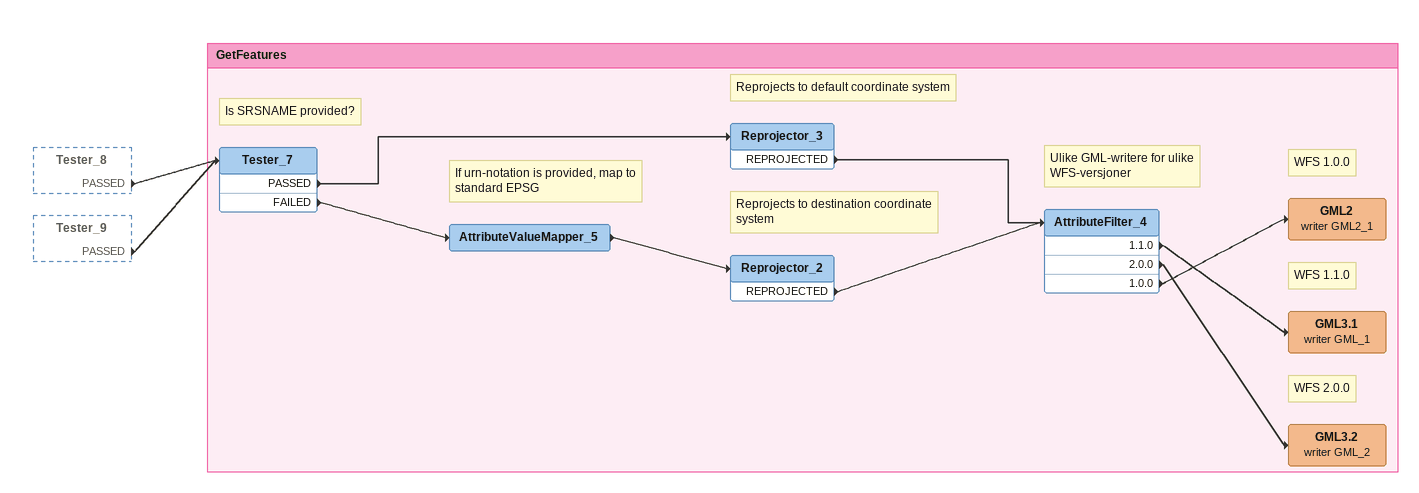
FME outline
Tester_8 [outside]
    PASSED -> Tester_7
Tester_9 [outside]
    PASSED -> Tester_7

Bookmark: GetFeatures
Note: Is SRSNAME provided?
Tester_7
    PASSED -> Reprojector_3
    FAILED -> AttributeValueMapper_5
Note: Reprojects to default coordinate system
Reprojector_3
    REPROJECTED -> AttributeFilter_4
Note: If urn-notation is provided, map to standard EPSG
AttributeValueMapper_5
    -> Reprojector_2
Note: Reprojects to destination coordinate system
Reprojector_2
    REPROJECTED -> AttributeFilter_4
Note: Ulike GML-writere for ulike WFS-versjoner
AttributeFilter_4
    1.1.0 -> GML3.1 (writer GML_1)
    2.0.0 -> GML3.2 (writer GML_2)
    1.0.0 -> GML2 (writer GML2_1)
Note: WFS 1.0.0
GML2 (writer GML2_1)
Note: WFS 1.1.0
GML3.1 (writer GML_1)
Note: WFS 2.0.0
GML3.2 (writer GML_2)
